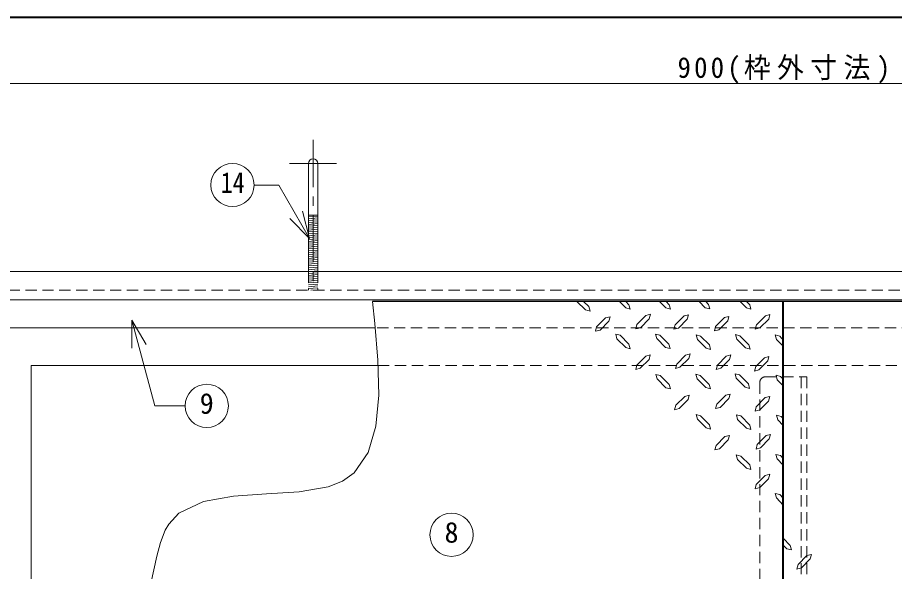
# Model space of a CAD drawing. Units: millimetres at full size, sheet at 1:5; details may follow other scales. Extents: x -1062 to 963, y -702 to 703.
# Drawn here: x -597.1 to -130.8, y 408 to 702.5 of the extents above; entities that cross this region are included whole.
import ezdxf
from ezdxf.enums import TextEntityAlignment as Align

# ---------------------------------------------------------------- set-up
doc = ezdxf.new("R2010")
doc.units = ezdxf.units.MM
doc.header["$LTSCALE"] = 5
doc.linetypes.add('CHAIN1', pattern=[8, 5, -1, 1, -1])
doc.linetypes.add('DASHED1', pattern=[1.8, 1.2, -0.6])
doc.layers.add('0-A', color=4, linetype='Continuous', lineweight=9)
doc.styles.add('ＭＳ ゴシック', font='')
doc.styles.get('ＭＳ ゴシック').set_extended_font_data('MS Gothic')

msp = doc.modelspace()

# ---------------------------------------------------------------- linework, layer by layer
at = {"layer": '0-A', "color": 1, "lineweight": 40}
for p, q in [((962.602, 702.509), (-1062.398, 702.509)), ((-189.898, 317.509), (-189.898, 551.509))]:
    msp.add_line(p, q, dxfattribs=at)
at = {"layer": '0-A'}
for p, q in [((-639.898, 667.509), (260.102, 667.509)), ((-437.398, 597.408), (-442.398, 597.408)), ((-442.398, 596.538), (-437.398, 596.946)), ((-442.398, 595.535), (-437.398, 595.943)), ((-442.398, 594.531), (-437.398, 594.94)), ((-442.398, 593.528), (-437.398, 593.936)), ((-442.398, 592.525), (-437.398, 592.933)), ((-442.398, 591.521), (-437.398, 591.93)), ((-442.398, 590.518), (-437.398, 590.926)), ((-442.398, 589.515), (-437.398, 589.923)), ((-442.398, 588.511), (-437.398, 588.92)), ((-442.398, 587.508), (-437.398, 587.916)), ((-442.398, 586.505), (-437.398, 586.913)), ((-442.398, 585.501), (-437.398, 585.91)), ((-442.398, 584.498), (-437.398, 584.906)), ((-442.398, 583.495), (-437.398, 583.903)), ((-442.398, 582.491), (-437.398, 582.9)), ((-442.398, 581.488), (-437.398, 581.896)), ((-442.398, 580.485), (-437.398, 580.893)), ((-442.398, 579.481), (-437.398, 579.89)), ((-442.398, 578.478), (-437.398, 578.886)), ((-442.398, 577.475), (-437.398, 577.883)), ((-442.398, 576.471), (-437.398, 576.88)), ((-442.398, 575.468), (-437.398, 575.876)), ((-442.398, 574.465), (-437.398, 574.873)), ((-442.398, 573.461), (-437.398, 573.87)), ((-442.398, 572.458), (-437.398, 572.866)), ((-442.398, 571.455), (-437.398, 571.863)), ((-442.398, 570.451), (-437.398, 570.86)), ((-442.398, 569.448), (-437.398, 569.856)), ((-442.398, 568.445), (-437.398, 568.853)), ((-441.565, 567.509), (-437.398, 567.85)), ((-299.619, 551.509), (-295.086, 547.084)), ((-296.061, 551.509), (-293.361, 548.809)), ((-277.086, 551.509), (-273.711, 548.134)), ((-255.711, 551.509), (-252.336, 548.134)), ((-252.186, 551.509), (-250.536, 549.859)), ((-234.584, 551.509), (-231.411, 548.209)), ((-231.186, 551.509), (-229.611, 549.934)), ((-212.886, 551.509), (-209.511, 548.134)), ((-209.436, 551.509), (-207.786, 549.859)), ((-249.936, 547.459), (-252.336, 548.134)), ((-250.536, 549.859), (-249.936, 547.459)), ((-229.011, 547.609), (-231.411, 548.209)), ((-229.611, 549.934), (-229.011, 547.609)), ((-207.111, 547.459), (-209.511, 548.134)), ((-207.786, 549.859), (-207.111, 547.459)), ((-289.161, 538.084), (-284.361, 542.884)), ((-287.361, 536.359), (-282.636, 541.084)), ((-284.361, 542.884), (-282.036, 543.484)), ((-282.036, 543.484), (-282.636, 541.084)), ((-265.911, 537.634), (-261.261, 542.359)), ((-247.386, 539.134), (-242.661, 543.934)), ((-245.661, 537.409), (-240.936, 542.134)), ((-225.936, 538.234), (-221.136, 543.034)), ((-224.136, 536.509), (-219.411, 541.234)), ((-221.136, 543.034), (-218.811, 543.634)), ((-218.811, 543.634), (-219.411, 541.234)), ((-204.111, 539.209), (-199.386, 544.009)), ((-202.386, 537.484), (-197.661, 542.209)), ((-199.386, 544.009), (-196.986, 544.609)), ((-196.986, 544.609), (-197.661, 542.209)), ((-289.161, 538.084), (-289.761, 535.759)), ((-287.361, 536.359), (-289.761, 535.759)), ((-267.711, 539.359), (-268.311, 537.034)), ((-265.911, 537.634), (-268.311, 537.034)), ((-247.386, 539.134), (-248.061, 536.809)), ((-245.661, 537.409), (-248.061, 536.809)), ((-225.936, 538.234), (-226.536, 535.909)), ((-224.136, 536.509), (-226.536, 535.909)), ((-204.111, 539.209), (-204.786, 536.884)), ((-202.386, 537.484), (-204.786, 536.884)), ((-276.711, 533.584), (-279.036, 534.184)), ((-278.436, 531.784), (-279.036, 534.184)), ((-278.436, 531.784), (-273.711, 527.059)), ((-276.711, 533.584), (-271.986, 528.784)), ((-257.211, 531.859), (-257.811, 534.259)), ((-255.486, 533.584), (-257.811, 534.259)), ((-257.211, 531.859), (-252.486, 527.134)), ((-255.486, 533.584), (-250.686, 528.859)), ((-233.886, 533.209), (-236.286, 533.809)), ((-235.611, 531.409), (-236.286, 533.809)), ((-233.886, 533.209), (-229.161, 528.484)), ((-214.686, 531.559), (-215.361, 533.959)), ((-212.961, 533.284), (-215.361, 533.959)), ((-212.961, 533.284), (-208.236, 528.559)), ((-191.811, 533.209), (-194.211, 533.809)), ((-193.536, 531.409), (-194.211, 533.809)), ((-191.811, 533.209), (-189.898, 531.024)), ((-250.086, 526.534), (-252.486, 527.134)), ((-250.686, 528.859), (-250.086, 526.534)), ((-235.611, 531.409), (-230.961, 526.759)), ((-229.161, 528.484), (-228.561, 526.084)), ((-214.686, 531.559), (-209.961, 526.834)), ((-208.236, 528.559), (-207.561, 526.234)), ((-193.536, 531.409), (-189.898, 527.772)), ((-267.711, 517.759), (-262.986, 522.559)), ((-262.986, 522.559), (-260.661, 523.159)), ((-260.661, 523.159), (-261.261, 520.759)), ((-246.561, 518.284), (-241.836, 523.009)), ((-241.836, 523.009), (-239.511, 523.684)), ((-239.511, 523.684), (-240.111, 521.284)), ((-228.561, 526.084), (-230.961, 526.759)), ((-224.961, 517.759), (-220.236, 522.559)), ((-220.236, 522.559), (-217.836, 523.159)), ((-217.836, 523.159), (-218.511, 520.759)), ((-207.561, 526.234), (-209.961, 526.834)), ((-267.711, 517.759), (-268.386, 515.434)), ((-265.986, 516.034), (-261.261, 520.759)), ((-246.561, 518.284), (-247.236, 515.884)), ((-244.836, 516.559), (-240.111, 521.284)), ((-224.961, 517.759), (-225.561, 515.434)), ((-223.161, 516.034), (-218.511, 520.759)), ((-204.561, 516.934), (-199.836, 521.659)), ((-202.836, 515.209), (-198.111, 519.934)), ((-405.45, 517.509), (-589.898, 517.509)), ((-589.898, 379.221), (-589.898, 517.509)), ((-265.986, 516.034), (-268.386, 515.434)), ((-244.836, 516.559), (-247.236, 515.884)), ((-223.161, 516.034), (-225.561, 515.434)), ((-213.261, 512.509), (-215.586, 513.184)), ((-214.986, 510.784), (-215.586, 513.184)), ((-204.561, 516.934), (-205.236, 514.534)), ((-202.836, 515.209), (-205.236, 514.534)), ((-255.336, 512.134), (-257.661, 512.809)), ((-257.061, 510.409), (-257.661, 512.809)), ((-257.061, 510.409), (-252.336, 505.684)), ((-255.336, 512.134), (-250.536, 507.409)), ((-234.036, 512.209), (-236.436, 512.884)), ((-235.761, 510.484), (-236.436, 512.884)), ((-235.761, 510.484), (-231.036, 505.759)), ((-234.036, 512.209), (-229.311, 507.484)), ((-214.986, 510.784), (-210.261, 506.059)), ((-213.261, 512.509), (-208.461, 507.784)), ((-191.361, 511.759), (-193.761, 512.359)), ((-193.086, 509.959), (-193.761, 512.359)), ((-193.086, 509.959), (-189.898, 506.772)), ((-191.361, 511.759), (-189.898, 510.297)), ((-249.936, 505.084), (-252.336, 505.684)), ((-250.536, 507.409), (-249.936, 505.084)), ((-228.636, 505.084), (-231.036, 505.759)), ((-229.311, 507.484), (-228.636, 505.084)), ((-207.861, 505.384), (-210.261, 506.059)), ((-208.461, 507.784), (-207.861, 505.384)), ((-245.286, 494.659), (-240.561, 499.384)), ((-225.261, 496.984), (-220.536, 501.709)), ((-223.536, 495.259), (-218.811, 499.984)), ((-204.261, 495.634), (-199.536, 500.434)), ((-199.536, 500.434), (-197.136, 501.034)), ((-197.136, 501.034), (-197.811, 498.634)), ((-247.011, 496.384), (-247.686, 493.984)), ((-245.286, 494.659), (-247.686, 493.984)), ((-225.261, 496.984), (-225.936, 494.584)), ((-223.536, 495.259), (-225.936, 494.584)), ((-204.261, 495.634), (-204.861, 493.309)), ((-202.461, 493.909), (-197.811, 498.634)), ((-235.611, 489.034), (-236.286, 491.434)), ((-233.886, 490.759), (-236.286, 491.434)), ((-233.886, 490.759), (-229.161, 486.034)), ((-212.511, 490.684), (-214.836, 491.284)), ((-214.236, 488.884), (-214.836, 491.284)), ((-212.511, 490.684), (-207.711, 485.884)), ((-202.461, 493.909), (-204.861, 493.309)), ((-192.861, 488.659), (-193.461, 491.059)), ((-191.061, 490.459), (-193.461, 491.059)), ((-191.061, 490.459), (-189.898, 489.297)), ((-235.611, 489.034), (-230.961, 484.309)), ((-229.161, 486.034), (-228.561, 483.634)), ((-214.236, 488.884), (-209.511, 484.159)), ((-207.711, 485.884), (-207.111, 483.559)), ((-192.861, 488.659), (-189.898, 485.697)), ((-228.561, 483.634), (-230.961, 484.309)), ((-207.111, 483.559), (-209.511, 484.159)), ((-199.086, 480.259), (-196.686, 480.859)), ((-196.686, 480.859), (-197.361, 478.459)), ((-225.636, 475.009), (-220.911, 479.734)), ((-223.911, 473.284), (-219.186, 478.009)), ((-203.811, 475.459), (-199.086, 480.259)), ((-202.011, 473.734), (-197.361, 478.459)), ((-225.636, 475.009), (-226.311, 472.609)), ((-223.911, 473.284), (-226.311, 472.609)), ((-203.811, 475.459), (-204.411, 473.134)), ((-202.011, 473.734), (-204.411, 473.134)), ((-212.511, 469.384), (-214.911, 469.984)), ((-214.236, 467.584), (-214.911, 469.984)), ((-214.236, 467.584), (-209.511, 462.934)), ((-212.511, 469.384), (-207.786, 464.659)), ((-193.161, 467.884), (-193.836, 470.284)), ((-191.436, 469.684), (-193.836, 470.284)), ((-193.161, 467.884), (-189.898, 464.491)), ((-191.436, 469.684), (-189.898, 468.147)), ((-207.111, 462.259), (-209.511, 462.934)), ((-207.786, 464.659), (-207.111, 462.259)), ((-204.261, 454.309), (-199.536, 459.034)), ((-202.461, 452.584), (-197.811, 457.309)), ((-199.536, 459.034), (-197.136, 459.709)), ((-197.136, 459.709), (-197.811, 457.309)), ((-204.261, 454.309), (-204.861, 451.909)), ((-202.461, 452.584), (-204.861, 451.909)), ((-193.536, 447.109), (-194.211, 449.509)), ((-191.811, 448.909), (-194.211, 449.509)), ((-191.811, 448.909), (-189.898, 446.997)), ((-193.536, 447.109), (-189.898, 443.326)), ((-186.261, 421.909), (-189.898, 425.692)), ((-187.986, 420.109), (-189.898, 422.022)), ((-187.986, 420.109), (-185.586, 419.509)), ((-186.261, 421.909), (-185.586, 419.509)), ((-177.336, 416.434), (-181.986, 411.709)), ((-177.336, 416.434), (-174.936, 417.109)), ((-175.536, 414.709), (-174.936, 417.109)), ((-182.661, 409.309), (-181.986, 411.709)), ((-175.536, 414.709), (-180.261, 409.984)), ((-180.261, 409.984), (-182.661, 409.309))]:
    msp.add_line(p, q, dxfattribs=at)
at = {"layer": '0-A', "linetype": 'CHAIN1'}
for p, q in [((-439.898, 637.408), (-439.898, 557.509)), ((-427.398, 624.908), (-452.398, 624.908))]:
    msp.add_line(p, q, dxfattribs=at)
at = {"layer": '0-A', "color": 7, "lineweight": 18}
for p, q in [((-442.398, 624.908), (-442.398, 567.509)), ((-437.398, 624.908), (-437.398, 567.509)), ((-471.311, 613.476), (-458.19, 613.476)), ((-441.769, 585.033), (-458.19, 613.476)), ((-441.769, 585.033), (-445.651, 599.522)), ((-441.769, 585.033), (-452.375, 595.64)), ((260.102, 567.509), (-639.898, 567.509)), ((245.102, 552.509), (-624.898, 552.509)), ((-536.254, 541.704), (-536.254, 526.704)), ((-536.254, 541.704), (-528.754, 528.713)), ((-536.254, 541.704), (-524.022, 496.053)), ((-524.022, 496.053), (-507.974, 496.053))]:
    msp.add_line(p, q, dxfattribs=at)
at = {"layer": '0-A', "linetype": 'DASHED1'}
for p, q in [((-442.398, 567.441), (-441.565, 567.509)), ((-442.398, 567.509), (-442.398, 557.509)), ((-442.398, 566.438), (-437.398, 566.846)), ((-442.398, 565.435), (-437.398, 565.843)), ((-442.398, 564.431), (-437.398, 564.84)), ((-437.398, 567.509), (-437.398, 557.509)), ((-442.398, 563.428), (-437.398, 563.836)), ((-442.398, 562.425), (-437.398, 562.833)), ((-442.398, 561.421), (-437.398, 561.83)), ((-442.398, 560.418), (-437.398, 560.826)), ((-442.398, 559.415), (-437.398, 559.823)), ((-442.398, 558.411), (-437.398, 558.82)), ((-441.157, 557.509), (-437.398, 557.816)), ((230.102, 537.509), (-406.96, 537.509)), ((-405.45, 517.509), (210.102, 517.509)), ((-180.398, 511.509), (-180.398, 317.509))]:
    msp.add_line(p, q, dxfattribs=at)
at = {"layer": '0-A', "color": 5, "lineweight": 25}
msp.add_line((244.102, 551.509), (-408.356, 551.509), dxfattribs=at)
at = {"layer": '0-A', "color": 7, "linetype": 'DASHED1', "lineweight": 18}
for p, q in [((-202.398, 508.509), (-202.398, 317.509)), ((-199.398, 511.509), (-177.398, 511.509)), ((-177.398, 511.509), (-177.398, 317.509))]:
    msp.add_line(p, q, dxfattribs=at)
at = {"layer": '0-A', "linetype": 'DASHED1'}
msp.add_lwpolyline([(-629.898, 317.509), (-629.898, 547.509), (-619.898, 557.509), (240.102, 557.509)], dxfattribs=at)
at = {"layer": '0-A', "color": 7, "lineweight": 18}
msp.add_lwpolyline([(-408.356, 551.509), (-407.16, 539.902), (-405.52, 520.298), (-405.053, 501.832), (-406.501, 485.222), (-410.605, 471.189), (-418.108, 460.453), (-424.31, 456.019), (-431.827, 453.037), (-447.344, 450.327), (-464.685, 449.251), (-482.21, 448.133), (-498.277, 445.297), (-511.247, 439.067), (-516.703, 433.237), (-518.606, 429.912), (-521.135, 423.397), (-523.015, 416.239), (-524.598, 408.84), (-526.234, 401.602)], dxfattribs=at)
at = {"layer": '0-A'}
for points in [[(-273.636, 551.509), (-271.986, 549.859), (-271.311, 547.534), (-273.711, 548.134)], [(-293.361, 548.809), (-292.686, 546.409), (-295.086, 547.084)], [(-267.711, 539.359), (-262.986, 544.159), (-260.586, 544.759), (-261.261, 542.359)], [(-242.661, 543.934), (-240.336, 544.534), (-240.936, 542.134)], [(-609.898, 383.571), (-609.898, 537.509), (-406.96, 537.509)], [(-271.986, 528.784), (-271.311, 526.459), (-273.711, 527.059)], [(-199.836, 521.659), (-197.511, 522.334), (-198.111, 519.934)], [(-247.011, 496.384), (-242.286, 501.109), (-239.961, 501.784), (-240.561, 499.384)], [(-220.536, 501.709), (-218.136, 502.309), (-218.811, 499.984)], [(-220.911, 479.734), (-218.511, 480.334), (-219.186, 478.009)]]:
    msp.add_lwpolyline(points, dxfattribs=at)
at = {"layer": '0-A', "color": 7, "lineweight": 18}
for centre in [(-482.811, 613.476), (-496.474, 496.053), (-366.317, 427.534)]:
    msp.add_circle(centre, 11.5, dxfattribs=at)
msp.add_arc((-439.898, 624.908), 2.5, 0, 180, dxfattribs=at)
at = {"layer": '0-A', "color": 7, "linetype": 'DASHED1', "lineweight": 18}
msp.add_arc((-199.398, 508.509), 3, 90, 180, dxfattribs=at)

# ---------------------------------------------------------------- texts
at = {"layer": '0-A', "color": 7, "style": 'ＭＳ ゴシック', "width": 0.85}
msp.add_text('14', height=11, dxfattribs=at).set_placement((-489.061, 605.976), align=Align.BOTTOM_LEFT)
at = {"layer": '0-A', "color": 7, "style": 'ＭＳ ゴシック'}
for s, p in [('9', (-500.224, 488.553)), ('8', (-370.067, 420.034))]:
    msp.add_text(s, height=11, dxfattribs=at).set_placement(p, align=Align.BOTTOM_LEFT)
at = {"layer": '0-A', "color": 7, "insert": (-246.148, 667.509), "char_height": 11, "attachment_point": 7, "style": 'ＭＳ ゴシック'}
msp.add_mtext('\\T1.24;\\W0.95;900(枠外寸法)', dxfattribs=at)

doc.saveas('drawing.dxf')
